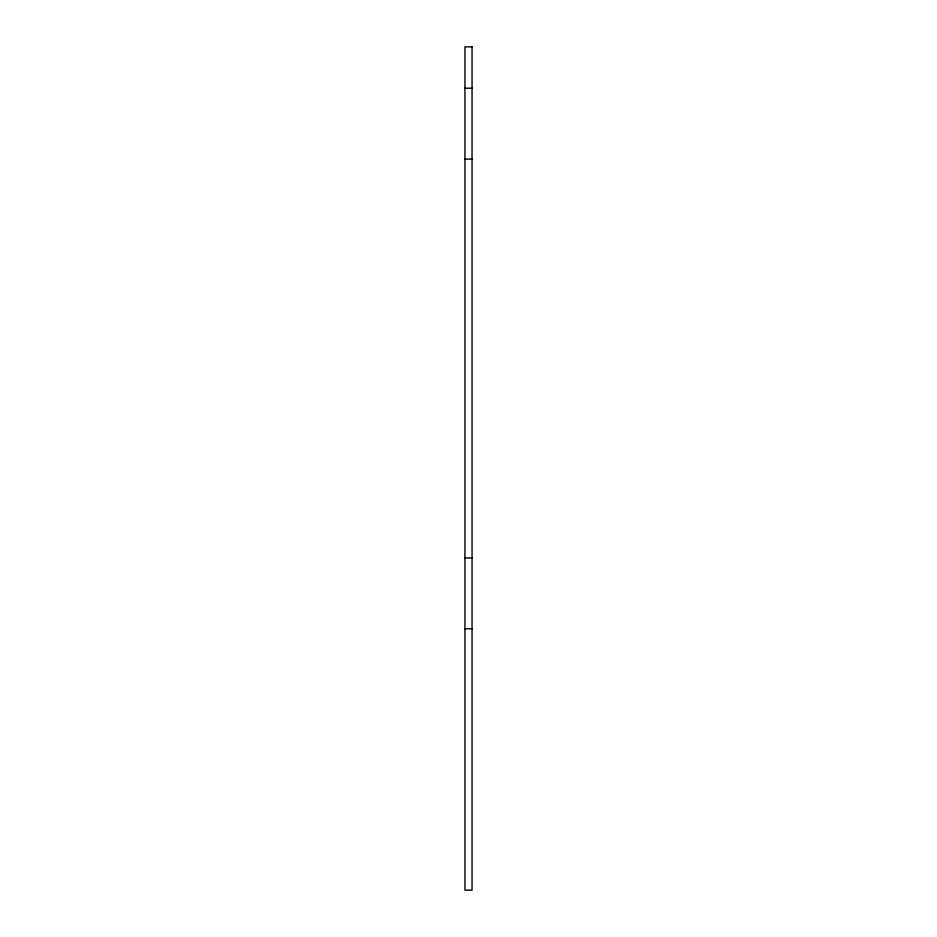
<?xml version="1.0" encoding="UTF-8"?>
<svg xmlns="http://www.w3.org/2000/svg" width="937" height="937" viewBox="0 0 937 937"><rect width="100%" height="100%" fill="white"/><g stroke="black" fill="none" stroke-linecap="round" stroke-linejoin="round"><path stroke-width="1.41" d="M464.951 88.219L472.049 88.219M464.951 159.091L472.049 159.091M464.951 557.948L472.049 557.948M464.951 628.809L472.049 628.809M472.049 46.85L464.951 46.85L464.951 890.15L472.049 890.15L472.049 46.85"/></g></svg>
